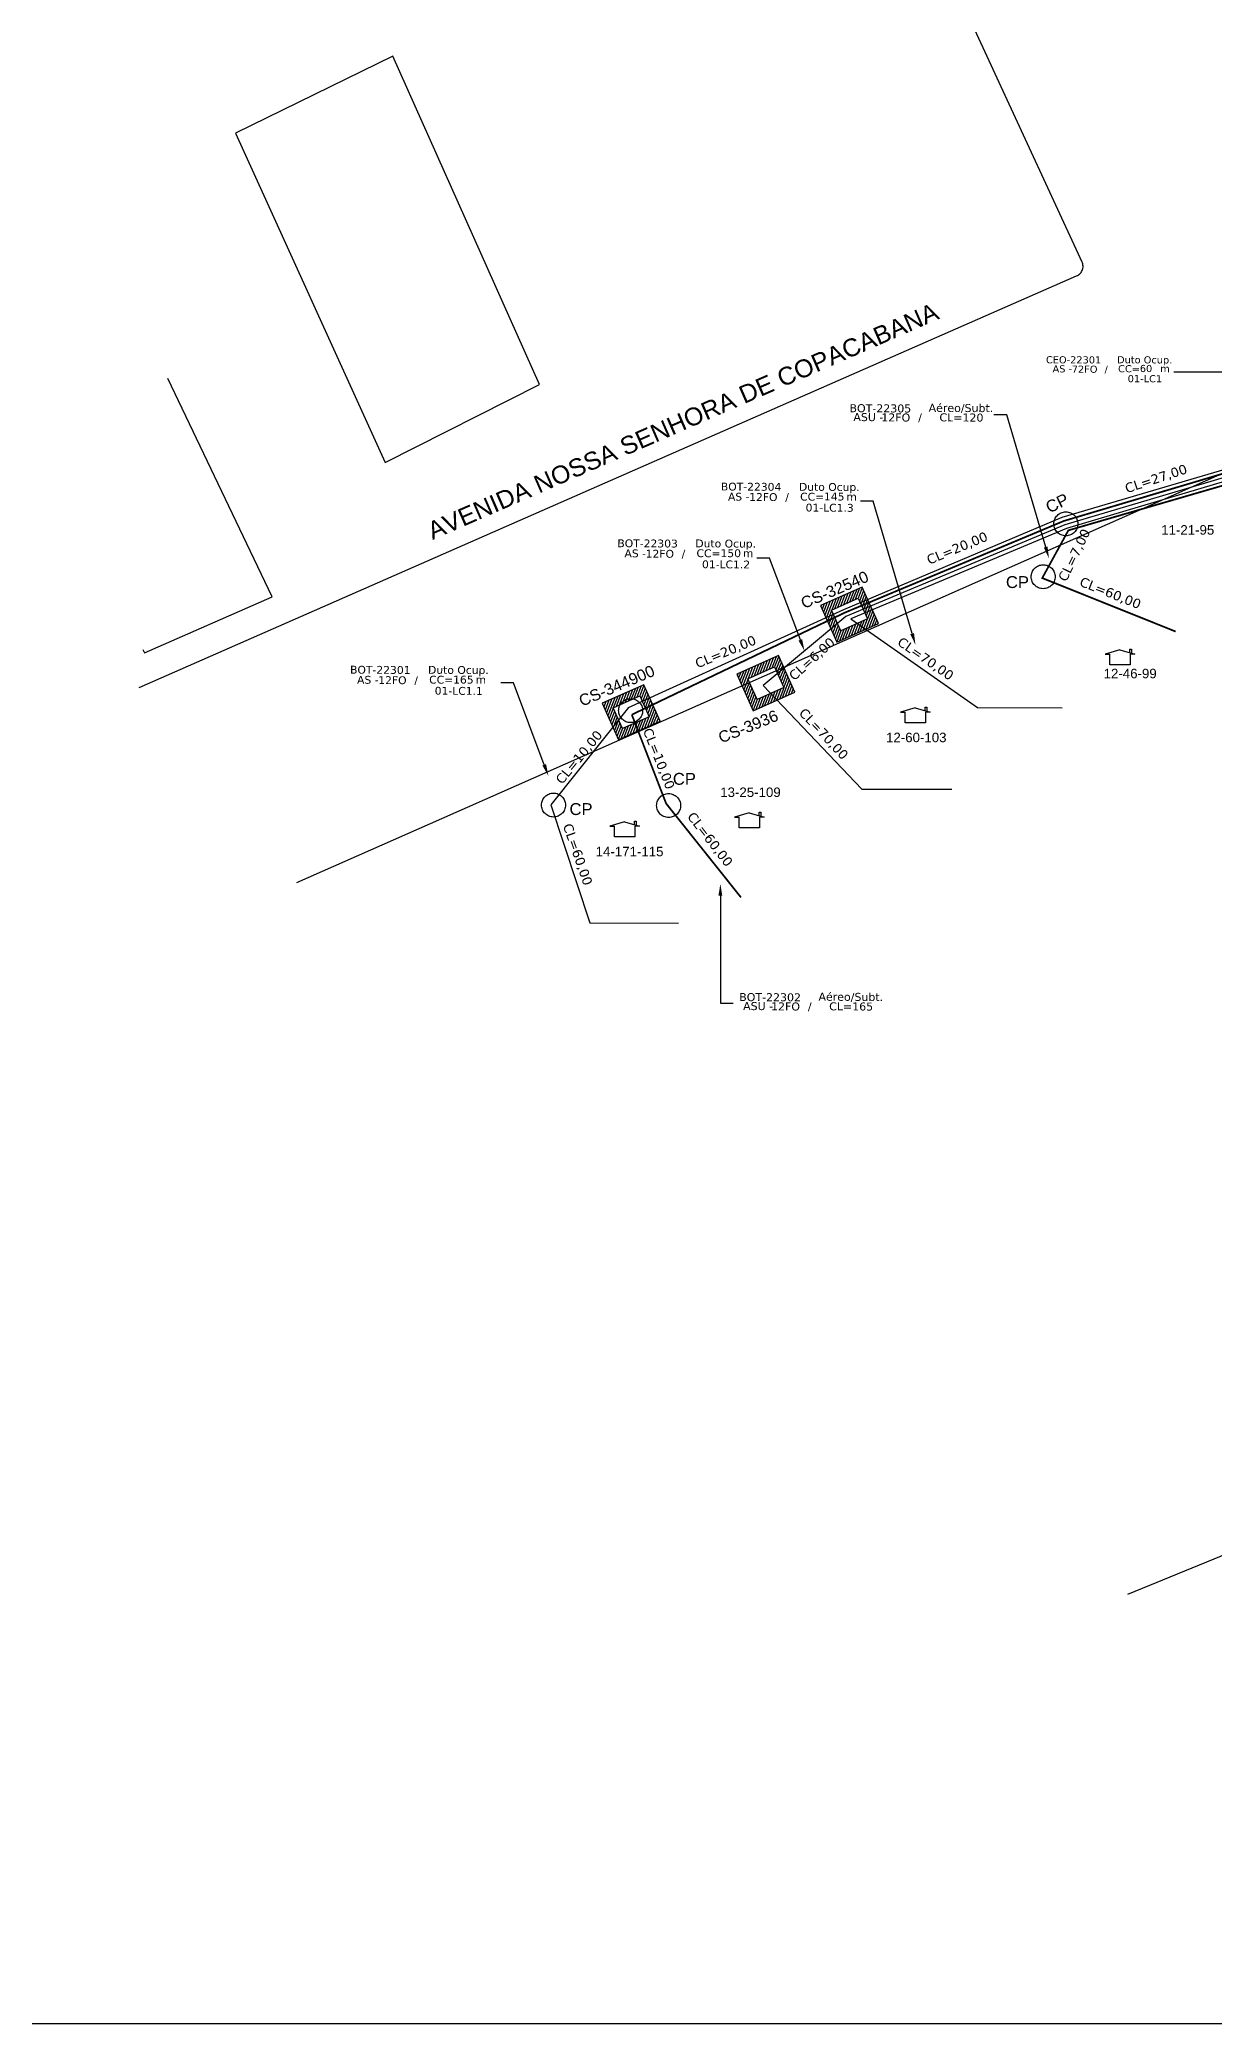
# Model space of a CAD drawing. Header units: millimetres. Extents: x 10187 to 11026, y 960 to 1554.
# Drawn here: x 10524.5 to 10623.4, y 960.2 to 1127.5 of the extents above; entities that cross this region are included whole.
import ezdxf
from ezdxf import colors
from ezdxf.entities.mleader import LeaderData, LeaderLine
from ezdxf.enums import TextEntityAlignment as Align
from ezdxf.math import Vec2, Vec3

# ---------------------------------------------------------------- set-up
doc = ezdxf.new("R2010")
doc.units = ezdxf.units.MM
doc.linetypes.add('PHANTOM2', pattern=[1.25, 0.625, -0.125, 0.125, -0.125, 0.125, -0.125])
for name, color, linetype in [('10.0-Cartográfico', 252, 'Continuous'), ('10.1-Caixas Subterrâneas', 5, 'Continuous'), ('CAP_A_INSTALAR', 1, 'Continuous'), ('CELULAS_GPON', 7, 'Continuous'), ('label_cabos', 7, 'Continuous'), ('Legenda', 1, 'Continuous'), ('LOGRADOURO', 5, 'Continuous'), ('surveys', 7, 'Continuous'), ('surveys legendas', 7, 'Continuous')]:
    doc.layers.add(name, color=color, linetype=linetype)
doc.layers.add('EXTRA', color=50, linetype='Continuous', plot=False)
doc.styles.add('ARIAL', font='arial.ttf')
doc.styles.add('siredit', font='verdana.ttf')
doc.styles.get("Standard").update_dxf_attribs({"font": 'arial.ttf'})
doc.linetypes.add('FENCELINE1', pattern='A,0.25,-0.1,[133,ltypeshp.shx,S=0.1,R=0,X=-0.1,Y=0],-0.1,1', length=1.45)

# ---------------------------------------------------------------- blocks, each defined once
blk = doc.blocks.new('MHMZ')
at = {"linetype": 'PHANTOM2'}
blk.add_circle((0, 0), 0.0000101, dxfattribs=at)
blk = doc.blocks.new('SURVEY_SURVEY')
for p, q in [((0.00000036, 0.00001493), (-0.00000355, 0.00001379)), ((-0.00000355, 0.00001379), (-0.00000233, 0.00001379)), ((-0.00000232, 0.00001098), (-0.00000232, 0.00001378)), ((0.00000304, 0.00001098), (-0.00000232, 0.00001098)), ((0.00000036, 0.00001493), (0.00000427, 0.00001379)), ((0.00000298, 0.0000151), (0.00000339, 0.0000151)), ((0.00000298, 0.00001418), (0.00000298, 0.0000151)), ((0.00000427, 0.00001379), (0.00000304, 0.00001379)), ((0.00000304, 0.00001379), (0.00000304, 0.00001098)), ((0.00000339, 0.0000151), (0.00000339, 0.00001406))]:
    blk.add_line(p, q)
blk = doc.blocks.new('*X7')
at = {"color": 0, "linetype": 'Continuous'}
for p, q in [((-1.25, 0.34099), (-0.49099, 1.1)), ((-1.25, 0.517767), (-0.667767, 1.1)), ((-1.25, 0.694544), (-0.844544, 1.1)), ((-1.25, 0.87132), (-1.02132, 1.1)), ((-1.25, 1.048097), (-1.198097, 1.1)), ((-0.789214, 0.625), (-0.314214, 1.1)), ((-0.612437, 0.625), (-0.137437, 1.1)), ((-0.43566, 0.625), (0.03934, 1.1)), ((-0.258883, 0.625), (0.216117, 1.1)), ((-0.082107, 0.625), (0.392893, 1.1)), ((0.09467, 0.625), (0.56967, 1.1)), ((0.271447, 0.625), (0.746447, 1.1)), ((0.448223, 0.625), (0.923223, 1.1)), ((0.625, 0.625), (1.1, 1.1)), ((-1.25, 0.164214), (-0.8035, 0.610714)), ((-1.25, -0.012563), (-0.8035, 0.433937)), ((-1.25, -0.18934), (-0.8035, 0.25716)), ((-1.25, -0.366117), (-0.8035, 0.080383)), ((0.801777, 0.625), (1.25, 1.073223)), ((0.8035, 0.449947), (1.25, 0.896447)), ((0.8035, 0.27317), (1.25, 0.71967)), ((0.8035, 0.096393), (1.25, 0.542893)), ((0.8035, -0.080383), (1.25, 0.366117)), ((0.8035, -0.25716), (1.25, 0.18934)), ((0.8035, -0.433937), (1.25, 0.012563)), ((-1.25, -0.542893), (-0.8035, -0.096393)), ((-1.25, -0.71967), (-0.8035, -0.27317)), ((-1.25, -0.896447), (-0.8035, -0.449947)), ((-1.25, -1.073223), (-0.801777, -0.625)), ((-1.1, -1.1), (-0.625, -0.625)), ((-0.923223, -1.1), (-0.448223, -0.625)), ((-0.746447, -1.1), (-0.271447, -0.625)), ((-0.56967, -1.1), (-0.09467, -0.625)), ((-0.392893, -1.1), (0.082107, -0.625)), ((-0.216117, -1.1), (0.258883, -0.625)), ((-0.03934, -1.1), (0.43566, -0.625)), ((0.137437, -1.1), (0.612437, -0.625)), ((0.314214, -1.1), (0.789214, -0.625)), ((0.49099, -1.1), (1.25, -0.34099)), ((0.667767, -1.1), (1.25, -0.517767)), ((0.8035, -0.610714), (1.25, -0.164214)), ((0.844544, -1.1), (1.25, -0.694544)), ((1.02132, -1.1), (1.25, -0.87132)), ((1.198097, -1.1), (1.25, -1.048097))]:
    blk.add_line(p, q, dxfattribs=at)
blk = doc.blocks.new('MANHOLE_MQ')
at = {"color": 0, "linetype": 'Continuous'}
for p, q in [((0.00000623, 0.00000569), (-0.00000627, 0.00000569)), ((-0.00000627, 0.00000569), (-0.00000627, -0.00000531)), ((0.00000623, -0.00000531), (0.00000623, 0.00000569)), ((-0.00000404, 0.00000331), (0.00000399, 0.00000331)), ((-0.00000404, -0.00000294), (-0.00000404, 0.00000331)), ((0.00000399, 0.00000331), (0.00000399, -0.00000294)), ((-0.00000627, -0.00000531), (0.00000623, -0.00000531)), ((0.00000399, -0.00000294), (-0.00000404, -0.00000294)), ((0.00000399, -0.00000294), (0.00000399, -0.00000294))]:
    blk.add_line(p, q, dxfattribs=at)
at = {"color": 0, "linetype": 'Continuous', "xscale": 5e-06, "yscale": 5e-06, "zscale": 1e-05}
blk.add_blockref('*X7', (-0.00000002, 0.00000019), dxfattribs=at)
blk = doc.blocks.new('Inst CB DT OCUP CFOA-SM-AS-80-TS-24')
at = {"layer": 'label_cabos', "color": 0, "style": 'siredit'}
for tag, flags, p in [('ID_ATIVIDADE', 3, (1.31, 2.67)), ('FATOR', 1, (11.56, 2.55))]:
    blk.add_attdef(tag, text='', height=1, rotation=359.69, dxfattribs=dict(at, flags=flags)).set_placement(p, align=Align.MIDDLE_CENTER)
for tag, p in [('TIPO_CABO', (1.76, 0)), ('DESTINO_CABO', (3.13, 1.26)), ('CABO', (4.69, -0.05)), ('/', (7.71, -0.05)), ('LANCE', (10.91, 0)), ('TIPO_CABO', (13.11, 1.24)), ('UND', (15.96, 0)), ('FID', (13.15, -1.41))]:
    blk.add_attdef(tag, text='', height=1, rotation=359.69, dxfattribs=at).set_placement(p, align=Align.MIDDLE_CENTER)
blk.add_attdef('QTDE', (12.43, -0.47), '', height=1, rotation=359.69, dxfattribs=at)
blk = doc.blocks.new('Inst CB DT OCUP CFOA-SM-AS-80-TS-72')
at = {"layer": 'label_cabos', "color": 0, "style": 'siredit'}
for tag, flags, p in [('ID_ATIVIDADE', 3, (1.31, 2.67)), ('FATOR', 1, (11.56, 2.55))]:
    blk.add_attdef(tag, text='', height=1, rotation=359.69, dxfattribs=dict(at, flags=flags)).set_placement(p, align=Align.MIDDLE_CENTER)
for tag, p in [('TIPO_CABO', (1.76, 0)), ('DESTINO_CABO', (3.13, 1.26)), ('CABO', (4.69, -0.05)), ('/', (7.71, -0.05)), ('LANCE', (10.91, 0)), ('TIPO_CABO', (13.11, 1.24)), ('UND', (15.96, 0)), ('FID', (13.15, -1.41))]:
    blk.add_attdef(tag, text='', height=1, rotation=359.69, dxfattribs=at).set_placement(p, align=Align.MIDDLE_CENTER)
blk.add_attdef('QTDE', (12.43, -0.47), '', height=1, rotation=359.69, dxfattribs=at)
blk = doc.blocks.new('LEGENDA DOS CABOS')
at = {"layer": 'EXTRA', "style": 'siredit'}
for tag, p in [('ID', (4.6, 0.97)), ('XX', (9.03, 0.97))]:
    blk.add_attdef(tag, text='', height=0.48, rotation=359.69, dxfattribs=at).set_placement(p, align=Align.MIDDLE_CENTER)
at = {"layer": 'Legenda', "color": 7, "style": 'siredit'}
for tag, p in [('TIPO_CABO', (1.31, 0)), ('CABO', (4.69, -0.05)), ('/', (6.81, -0.05)), ('METROS', (10.03, -0.05))]:
    blk.add_attdef(tag, text='', height=0.8, rotation=359.69, dxfattribs=at).set_placement(p, align=Align.MIDDLE_CENTER)

msp = doc.modelspace()

# ---------------------------------------------------------------- linework, layer by layer
msp.add_lwpolyline([(10187.23, 960.2), (11025.8, 960.2), (11025.8, 1554.2), (10187.23, 1554.2), (10187.23, 960.2)])
at = {"layer": '10.0-Cartográfico'}
for points in [[(10532.86, 1072.82), (10611.82, 1107.53), (10611.91, 1107.57), (10612, 1107.63), (10612.07, 1107.68), (10612.14, 1107.75), (10612.21, 1107.83), (10612.25, 1107.91), (10612.3, 1107.99), (10612.33, 1108.08), (10612.36, 1108.17), (10612.38, 1108.26), (10612.38, 1108.36), (10612.36, 1108.45), (10612.35, 1108.55), (10612.32, 1108.64), (10612.29, 1108.7), (10600.21, 1134.95)], [(10554.22, 1126.07), (10540.97, 1119.56), (10553.59, 1091.81), (10566.57, 1098.37), (10554.22, 1126.07)], [(10533.16, 1076.05), (10533.29, 1075.76), (10544.06, 1080.49), (10535.27, 1098.88)], [(10624.13, 1090.88), (10560.49, 1062.72)], [(10560.49, 1062.72), (10546.11, 1056.36)], [(10616.16, 996.38), (10662.45, 1015.36)]]:
    msp.add_lwpolyline(points, dxfattribs=at)
at = {"layer": 'CAP_A_INSTALAR', "color": 0, "linetype": 'FENCELINE1', "ltscale": 3}
for p, q in [((10610.62, 1087.18), (10630.18, 1092.98)), ((10630.68, 1092.46), (10610.83, 1086.55)), ((10630.99, 1092.21), (10610.97, 1086.24)), ((10592.21, 1079.4), (10610.62, 1087.18)), ((10610.83, 1086.55), (10592.4, 1078.83)), ((10610.97, 1086.24), (10592.81, 1078.61)), ((10574.08, 1071.14), (10592.21, 1079.4)), ((10592.4, 1078.83), (10585.42, 1072.99)), ((10592.81, 1078.61), (10603.49, 1071.14)), ((10585.42, 1072.99), (10593.73, 1064.25)), ((10574.08, 1071.14), (10567.54, 1062.94)), ((10603.49, 1071.14), (10610.62, 1071.13)), ((10593.73, 1064.25), (10601.33, 1064.25)), ((10567.54, 1062.94), (10570.81, 1053)), ((10570.81, 1053), (10578.29, 1052.96))]:
    msp.add_line(p, q, dxfattribs=at)
at = {"layer": 'CAP_A_INSTALAR', "color": 8, "linetype": 'FENCELINE1', "ltscale": 3, "const_width": 0.15}
for points in [[(10574.36, 1070.54), (10592.3, 1079.14), (10610.75, 1086.87), (10630.4, 1092.72), (10630.84, 1096.99)], [(10630.84, 1096.99), (10631.35, 1091.95), (10611.14, 1086.08), (10608.94, 1082.06), (10620.18, 1077.55), (10620.18, 1077.55)], [(10577.25, 1063.05), (10574.36, 1070.54)], [(10577.25, 1063.05), (10583.56, 1055.13), (10583.56, 1055.13)]]:
    msp.add_lwpolyline(points, dxfattribs=at)

# ---------------------------------------------------------------- block references
at = {"layer": '10.1-Caixas Subterrâneas', "xscale": 100000, "yscale": 100000, "zscale": 100000}
for p in [(10610.93, 1086.63), (10609.02, 1082.17), (10574.26, 1070.88), (10567.76, 1062.92), (10577.46, 1062.88)]:
    msp.add_blockref('MHMZ', p, dxfattribs=at)
at = {"layer": '10.1-Caixas Subterrâneas', "color": 30, "xscale": 306996.0521387118, "yscale": 306996.0521387118, "zscale": 306996.0521387118, "rotation": 204.0747393551157}
for p in [(10592.67, 1079.03), (10585.63, 1073.25), (10574.27, 1070.79)]:
    msp.add_blockref('MANHOLE_MQ', p, dxfattribs=at)
at = {"layer": 'label_cabos'}
ref = msp.add_blockref('Inst CB DT OCUP CFOA-SM-AS-80-TS-72', (10609.7, 1099.7), dxfattribs=dict(at, xscale=0.6000000000000001, yscale=0.6000000000000001, zscale=0.6000000000000001, rotation=0.1315642785740555))
ref.add_attrib('DESTINO_CABO', 'CEO-22301', dxfattribs={"color": 0, "height": 0.6, "rotation": 359.8216, "style": 'siredit'}).set_placement((10611.58, 1100.46), align=Align.MIDDLE_CENTER)
ref.add_attrib('CABO', '72FO', dxfattribs={"color": 0, "height": 0.6, "rotation": 359.8216, "style": 'siredit'}).set_placement((10612.51, 1099.67), align=Align.MIDDLE_CENTER)
ref.add_attrib('TIPO_CABO', 'Duto Ocup.', dxfattribs={"color": 0, "height": 0.6, "rotation": 359.8216, "style": 'siredit'}).set_placement((10617.57, 1100.46), align=Align.MIDDLE_CENTER)
ref.add_attrib('/', '/', dxfattribs={"color": 0, "height": 0.6, "rotation": 359.8216, "style": 'siredit'}).set_placement((10614.33, 1099.68), align=Align.MIDDLE_CENTER)
ref.add_attrib('TIPO_CABO', 'AS - ', dxfattribs={"color": 0, "height": 0.6, "rotation": 359.8216, "style": 'siredit'}).set_placement((10610.76, 1099.7), align=Align.MIDDLE_CENTER)
ref.add_attrib('FID', '01-LC1', dxfattribs={"color": 0, "height": 0.6, "rotation": 359.8216, "style": 'siredit'}).set_placement((10617.59, 1098.87), align=Align.MIDDLE_CENTER)
ref.add_attrib('LANCE', 'CC=', dxfattribs={"color": 0, "height": 0.6, "rotation": 359.8216, "style": 'siredit'}).set_placement((10616.25, 1099.71), align=Align.MIDDLE_CENTER)
ref.add_attrib('QTDE', '60', (10617.16, 1099.43), dxfattribs={"color": 0, "height": 0.6, "rotation": 359.8216, "style": 'siredit'})
ref.add_attrib('UND', 'm', dxfattribs={"color": 0, "height": 0.6, "rotation": 359.8216, "style": 'siredit'}).set_placement((10619.28, 1099.72), align=Align.MIDDLE_CENTER)
at = {"layer": 'label_cabos', "color": 0, "lineweight": 0}
ref = msp.add_blockref('LEGENDA DOS CABOS', (10592.44, 1095.28), dxfattribs=dict(at, xscale=0.6746033956656592, yscale=0.6746033956656592, zscale=0.6746033956656592))
ref.add_attrib('ID', 'BOT-22305', dxfattribs={"color": 0, "height": 0.675, "rotation": 359.69, "style": 'siredit'}).set_placement((10595.3, 1096.37), align=Align.MIDDLE_CENTER)
ref.add_attrib('CABO', '12FO', dxfattribs={"color": 0, "height": 0.675, "rotation": 359.69, "style": 'siredit'}).set_placement((10596.6, 1095.6), align=Align.MIDDLE_CENTER)
ref.add_attrib('METROS', 'CL=120', dxfattribs={"color": 0, "height": 0.675, "rotation": 359.69, "style": 'siredit'}).set_placement((10602.13, 1095.6), align=Align.MIDDLE_CENTER)
ref.add_attrib('XX', 'Aéreo/Subt.', dxfattribs={"color": 0, "height": 0.6746, "rotation": 359.69, "style": 'siredit'}).set_placement((10602.09, 1096.4), align=Align.MIDDLE_CENTER)
ref.add_attrib('/', '/', dxfattribs={"color": 0, "height": 0.675, "rotation": 359.69, "style": 'siredit'}).set_placement((10598.64, 1095.6), align=Align.MIDDLE_CENTER)
ref.add_attrib('TIPO_CABO', 'ASU -', dxfattribs={"color": 0, "height": 0.675, "rotation": 359.69, "style": 'siredit'}).set_placement((10594.29, 1095.63), align=Align.MIDDLE_CENTER)
ref = msp.add_blockref('Inst CB DT OCUP CFOA-SM-AS-80-TS-24', (10582.35, 1088.92), dxfattribs=dict(at, xscale=0.66, yscale=0.66, zscale=0.66))
ref.add_attrib('DESTINO_CABO', 'BOT-22304', dxfattribs={"color": 0, "height": 0.66, "rotation": 359.69, "style": 'siredit'}).set_placement((10584.41, 1089.76), align=Align.MIDDLE_CENTER)
ref.add_attrib('CABO', '12FO', dxfattribs={"color": 0, "height": 0.66, "rotation": 359.69, "style": 'siredit'}).set_placement((10585.44, 1088.89), align=Align.MIDDLE_CENTER)
ref.add_attrib('TIPO_CABO', 'Duto Ocup.', dxfattribs={"color": 0, "height": 0.66, "rotation": 359.69, "style": 'siredit'}).set_placement((10591, 1089.74), align=Align.MIDDLE_CENTER)
ref.add_attrib('/', '/', dxfattribs={"color": 0, "height": 0.66, "rotation": 359.69, "style": 'siredit'}).set_placement((10587.44, 1088.89), align=Align.MIDDLE_CENTER)
ref.add_attrib('TIPO_CABO', 'AS - ', dxfattribs={"color": 0, "height": 0.66, "rotation": 359.69, "style": 'siredit'}).set_placement((10583.51, 1088.92), align=Align.MIDDLE_CENTER)
ref.add_attrib('FID', '01-LC1.3', dxfattribs={"color": 0, "height": 0.66, "rotation": 359.69, "style": 'siredit'}).set_placement((10591.03, 1087.99), align=Align.MIDDLE_CENTER)
ref.add_attrib('LANCE', 'CC=', dxfattribs={"color": 0, "height": 0.66, "rotation": 359.69, "style": 'siredit'}).set_placement((10589.55, 1088.92), align=Align.MIDDLE_CENTER)
ref.add_attrib('QTDE', '145', (10590.55, 1088.61), dxfattribs={"color": 0, "height": 0.66, "rotation": 359.69, "style": 'siredit'})
ref.add_attrib('UND', 'm', dxfattribs={"color": 0, "height": 0.66, "rotation": 359.69, "style": 'siredit'}).set_placement((10592.88, 1088.92), align=Align.MIDDLE_CENTER)
ref = msp.add_blockref('Inst CB DT OCUP CFOA-SM-AS-80-TS-24', (10573.62, 1084.15), dxfattribs=dict(at, xscale=0.66, yscale=0.66, zscale=0.66))
ref.add_attrib('DESTINO_CABO', 'BOT-22303', dxfattribs={"color": 0, "height": 0.66, "rotation": 359.69, "style": 'siredit'}).set_placement((10575.69, 1084.98), align=Align.MIDDLE_CENTER)
ref.add_attrib('CABO', '12FO', dxfattribs={"color": 0, "height": 0.66, "rotation": 359.69, "style": 'siredit'}).set_placement((10576.72, 1084.11), align=Align.MIDDLE_CENTER)
ref.add_attrib('TIPO_CABO', 'Duto Ocup.', dxfattribs={"color": 0, "height": 0.66, "rotation": 359.69, "style": 'siredit'}).set_placement((10582.27, 1084.97), align=Align.MIDDLE_CENTER)
ref.add_attrib('/', '/', dxfattribs={"color": 0, "height": 0.66, "rotation": 359.69, "style": 'siredit'}).set_placement((10578.71, 1084.11), align=Align.MIDDLE_CENTER)
ref.add_attrib('TIPO_CABO', 'AS - ', dxfattribs={"color": 0, "height": 0.66, "rotation": 359.69, "style": 'siredit'}).set_placement((10574.79, 1084.14), align=Align.MIDDLE_CENTER)
ref.add_attrib('FID', '01-LC1.2', dxfattribs={"color": 0, "height": 0.66, "rotation": 359.69, "style": 'siredit'}).set_placement((10582.3, 1083.21), align=Align.MIDDLE_CENTER)
ref.add_attrib('LANCE', 'CC=', dxfattribs={"color": 0, "height": 0.66, "rotation": 359.69, "style": 'siredit'}).set_placement((10580.82, 1084.15), align=Align.MIDDLE_CENTER)
ref.add_attrib('QTDE', '150', (10581.83, 1083.83), dxfattribs={"color": 0, "height": 0.66, "rotation": 359.69, "style": 'siredit'})
ref.add_attrib('UND', 'm', dxfattribs={"color": 0, "height": 0.66, "rotation": 359.69, "style": 'siredit'}).set_placement((10584.16, 1084.15), align=Align.MIDDLE_CENTER)
ref = msp.add_blockref('Inst CB DT OCUP CFOA-SM-AS-80-TS-24', (10551.1, 1073.48), dxfattribs=dict(at, xscale=0.66, yscale=0.66, zscale=0.66))
ref.add_attrib('DESTINO_CABO', 'BOT-22301', dxfattribs={"color": 0, "height": 0.66, "rotation": 359.69, "style": 'siredit'}).set_placement((10553.17, 1074.32), align=Align.MIDDLE_CENTER)
ref.add_attrib('CABO', '12FO', dxfattribs={"color": 0, "height": 0.66, "rotation": 359.69, "style": 'siredit'}).set_placement((10554.19, 1073.45), align=Align.MIDDLE_CENTER)
ref.add_attrib('TIPO_CABO', 'Duto Ocup.', dxfattribs={"color": 0, "height": 0.66, "rotation": 359.69, "style": 'siredit'}).set_placement((10559.75, 1074.31), align=Align.MIDDLE_CENTER)
ref.add_attrib('/', '/', dxfattribs={"color": 0, "height": 0.66, "rotation": 359.69, "style": 'siredit'}).set_placement((10556.19, 1073.45), align=Align.MIDDLE_CENTER)
ref.add_attrib('TIPO_CABO', 'AS - ', dxfattribs={"color": 0, "height": 0.66, "rotation": 359.69, "style": 'siredit'}).set_placement((10552.26, 1073.48), align=Align.MIDDLE_CENTER)
ref.add_attrib('FID', '01-LC1.1', dxfattribs={"color": 0, "height": 0.66, "rotation": 359.69, "style": 'siredit'}).set_placement((10559.78, 1072.55), align=Align.MIDDLE_CENTER)
ref.add_attrib('LANCE', 'CC=', dxfattribs={"color": 0, "height": 0.66, "rotation": 359.69, "style": 'siredit'}).set_placement((10558.3, 1073.49), align=Align.MIDDLE_CENTER)
ref.add_attrib('QTDE', '165', (10559.3, 1073.17), dxfattribs={"color": 0, "height": 0.66, "rotation": 359.69, "style": 'siredit'})
ref.add_attrib('UND', 'm', dxfattribs={"color": 0, "height": 0.66, "rotation": 359.69, "style": 'siredit'}).set_placement((10561.64, 1073.49), align=Align.MIDDLE_CENTER)
ref = msp.add_blockref('LEGENDA DOS CABOS', (10583.15, 1045.62), dxfattribs=dict(at, xscale=0.6746033956656592, yscale=0.6746033956656592, zscale=0.6746033956656592))
ref.add_attrib('ID', 'BOT-22302', dxfattribs={"color": 0, "height": 0.675, "rotation": 359.69, "style": 'siredit'}).set_placement((10586.01, 1046.72), align=Align.MIDDLE_CENTER)
ref.add_attrib('CABO', '12FO', dxfattribs={"color": 0, "height": 0.675, "rotation": 359.69, "style": 'siredit'}).set_placement((10587.31, 1045.94), align=Align.MIDDLE_CENTER)
ref.add_attrib('METROS', 'CL=165', dxfattribs={"color": 0, "height": 0.675, "rotation": 359.69, "style": 'siredit'}).set_placement((10592.84, 1045.94), align=Align.MIDDLE_CENTER)
ref.add_attrib('XX', 'Aéreo/Subt.', dxfattribs={"color": 0, "height": 0.6746, "rotation": 359.69, "style": 'siredit'}).set_placement((10592.81, 1046.75), align=Align.MIDDLE_CENTER)
ref.add_attrib('/', '/', dxfattribs={"color": 0, "height": 0.675, "rotation": 359.69, "style": 'siredit'}).set_placement((10589.35, 1045.94), align=Align.MIDDLE_CENTER)
ref.add_attrib('TIPO_CABO', 'ASU -', dxfattribs={"color": 0, "height": 0.675, "rotation": 359.69, "style": 'siredit'}).set_placement((10585, 1045.97), align=Align.MIDDLE_CENTER)
at = {"layer": 'surveys', "color": 151, "xscale": 320000, "yscale": 320000, "zscale": 320000}
for p in [(10615.37, 1071.23), (10598.12, 1066.33), (10584.14, 1057.48), (10573.64, 1056.72)]:
    msp.add_blockref('SURVEY_SURVEY', p, dxfattribs=at)

# ---------------------------------------------------------------- texts
at = {"layer": '10.1-Caixas Subterrâneas'}
msp.add_text('CP', height=1, rotation=26.1012, dxfattribs=at).set_placement((10609.54, 1087.5))
at = {"layer": '10.1-Caixas Subterrâneas', "color": 30, "style": 'ARIAL'}
for s, rotation, p in [('CS-32540', 23.1488, (10588.86, 1079.45)), ('CS-344900', 23.1488, (10570.16, 1071.21)), ('CS-3936', 21.9459, (10581.89, 1068.11))]:
    msp.add_text(s, height=0.96, rotation=rotation, dxfattribs=at).set_placement(p)
at = {"layer": '10.1-Caixas Subterrâneas'}
for p in [(10605.88, 1081.22), (10577.82, 1064.63), (10569.11, 1062.08)]:
    msp.add_text('CP', height=1, dxfattribs=at).set_placement(p)
at = {"layer": 'CELULAS_GPON', "style": 'siredit'}
for s, rotation, p in [('CL=27,00', 18.4083, (10616.07, 1089.21)), ('CL=20,00', 22.5548, (10599.41, 1083.18)), ('CL=7,00', 64.3243, (10610.96, 1081.69)), ('CL=60,00', 338.3217, (10612.01, 1081.44)), ('CL=20,00', 22.5548, (10579.9, 1074.44)), ('CL=6,00', 42.1931, (10588.04, 1073.36)), ('CL=70,00', 325.202, (10596.66, 1076.49)), ('CL=70,00', 313.1663, (10588.38, 1070.64)), ('CL=10,00', 50.3892, (10568.48, 1064.61)), ('CL=10,00', 291.5605, (10575.28, 1069.22)), ('CL=60,00', 307.7641, (10578.98, 1061.94)), ('CL=60,00', 289.1554, (10568.54, 1061.2))]:
    msp.add_text(s, height=0.8, rotation=rotation, dxfattribs=at).set_placement(p)
at = {"layer": 'LOGRADOURO'}
msp.add_text('AVENIDA NOSSA SENHORA DE COPACABANA', height=1.5, rotation=23.5964, dxfattribs=at).set_placement((10557.57, 1085.26))
at = {"layer": 'surveys legendas', "color": 6}
for s, p in [('11-21-95', (10618.96, 1085.72)), ('12-46-99', (10614.11, 1073.61)), ('12-60-103', (10595.78, 1068.22)), ('13-25-109', (10581.81, 1063.6)), ('14-171-115', (10571.31, 1058.6))]:
    msp.add_text(s, height=0.8, dxfattribs=at).set_placement(p)

# ---------------------------------------------------------------- leaders
ml = msp.add_multileader_mtext('Standard')
ml.set_content('', color=256)
ml.set_leader_properties()
ml.build(insert=Vec2(0, 0))
ml.multileader.update_dxf_attribs({"arrow_head_size": 1})
ctx = ml.context
ctx.base_point, ctx.arrow_head_size, ctx.plane_origin = Vec3(10616.03, 1099.41), 1, Vec3(10627.06, 1099.41)
ctx.text_align_type = 2
notes = []
notes.append((ctx, [(0, (1, 1, 0), (10620.42, 1099.41), (-1, 0), 0.394, [(0, [(10625.59, 1099.42)], 0, [])])]))
ctx.mtext.insert, ctx.mtext.alignment, ctx.mtext.flow_direction = Vec3(10618.03, 1101.41), 3, 5
ml = msp.add_multileader_mtext('Standard')
ml.set_content('', color=256)
ml.set_leader_properties()
ml.build(insert=Vec2(0, 0))
ml.multileader.update_dxf_attribs({"arrow_head_size": 1})
ctx = ml.context
ctx.base_point, ctx.arrow_head_size, ctx.plane_origin, ctx.plane_x_axis, ctx.plane_y_axis = Vec3(10604.86, 1095.82), 1, Vec3(10605.95, 1085.78), Vec3(-1, 0), Vec3(0, -1)
notes.append((ctx, [(0, (1, 1, 0), (10605.95, 1095.82), (-1, 0), 1.08, [(0, [(10609.51, 1083.71)], 0, [])])]))
ctx.mtext.insert, ctx.mtext.text_direction, ctx.mtext.rotation, ctx.mtext.flow_direction = Vec3(10602.86, 1093.82), Vec3(-1, 0), 3.141593, 5
ml = msp.add_multileader_mtext('Standard')
ml.set_content('', color=256)
ml.set_leader_properties()
ml.build(insert=Vec2(0, 0))
ml.multileader.update_dxf_attribs({"arrow_head_size": 1})
ctx = ml.context
ctx.base_point, ctx.arrow_head_size, ctx.plane_origin, ctx.plane_x_axis, ctx.plane_y_axis = Vec3(10593.61, 1088.53), 1, Vec3(10594.7, 1078.49), Vec3(-1, 0), Vec3(0, -1)
notes.append((ctx, [(0, (1, 1, 0), (10594.7, 1088.53), (-1, 0), 1.08, [(0, [(10598.26, 1076.42)], 0, [])])]))
ctx.mtext.insert, ctx.mtext.text_direction, ctx.mtext.rotation, ctx.mtext.flow_direction = Vec3(10591.61, 1086.53), Vec3(-1, 0), 3.141593, 5
ml = msp.add_multileader_mtext('Standard')
ml.set_content('', color=256)
ml.set_leader_properties()
ml.build(insert=Vec2(0, 0))
ml.multileader.update_dxf_attribs({"arrow_head_size": 1})
ctx = ml.context
ctx.base_point, ctx.arrow_head_size, ctx.plane_origin, ctx.plane_x_axis, ctx.plane_y_axis = Vec3(10584.89, 1083.75), 1, Vec3(10585.97, 1073.71), Vec3(-1, 0), Vec3(0, -1)
notes.append((ctx, [(0, (1, 1, 0), (10585.97, 1083.75), (-1, 0), 1.08, [(0, [(10588.91, 1075.91)], 0, [])])]))
ctx.mtext.insert, ctx.mtext.text_direction, ctx.mtext.rotation, ctx.mtext.flow_direction = Vec3(10582.89, 1081.75), Vec3(-1, 0), 3.141593, 5
ml = msp.add_multileader_mtext('Standard')
ml.set_content('', color=256)
ml.set_leader_properties()
ml.build(insert=Vec2(0, 0))
ml.multileader.update_dxf_attribs({"arrow_head_size": 1})
ctx = ml.context
ctx.base_point, ctx.arrow_head_size, ctx.plane_origin, ctx.plane_x_axis, ctx.plane_y_axis = Vec3(10563.31, 1073.23), 1, Vec3(10564.39, 1063.18), Vec3(-1, 0), Vec3(0, -1)
notes.append((ctx, [(0, (1, 1, 0), (10564.39, 1073.23), (-1, 0), 1.08, [(0, [(10567.33, 1065.38)], 0, [])])]))
ctx.mtext.insert, ctx.mtext.text_direction, ctx.mtext.rotation, ctx.mtext.flow_direction = Vec3(10561.31, 1071.23), Vec3(-1, 0), 3.141593, 5
ml = msp.add_multileader_mtext('Standard')
ml.set_content('', color=256)
ml.set_leader_properties()
ml.build(insert=Vec2(0, 0))
ml.multileader.update_dxf_attribs({"arrow_head_size": 1})
ctx = ml.context
ctx.base_point, ctx.arrow_head_size, ctx.plane_origin = Vec3(10582.9, 1046.23), 1, Vec3(10581.82, 1056.27)
notes.append((ctx, [(0, (1, 1, 0), (10581.82, 1046.23), (1, 0), 1.08, [(0, [(10581.82, 1056.27)], 0, [])])]))
ctx.mtext.insert, ctx.mtext.flow_direction = Vec3(10584.9, 1048.23), 5
for ctx, leaders in notes:
    for number, flags, end, landing, length, lines in leaders:
        leader = LeaderData()
        leader.index, (leader.has_last_leader_line, leader.has_dogleg_vector, leader.attachment_direction) = number, flags
        leader.last_leader_point, leader.dogleg_vector, leader.dogleg_length = Vec3(end), Vec3(landing), length
        for number, points, colour, breaks in lines:
            line = LeaderLine()
            line.index, line.vertices, line.color, line.breaks = number, Vec3.list(points), colors.encode_raw_color(colour), breaks
            leader.lines.append(line)
        ctx.leaders.append(leader)

doc.saveas('drawing.dxf')
